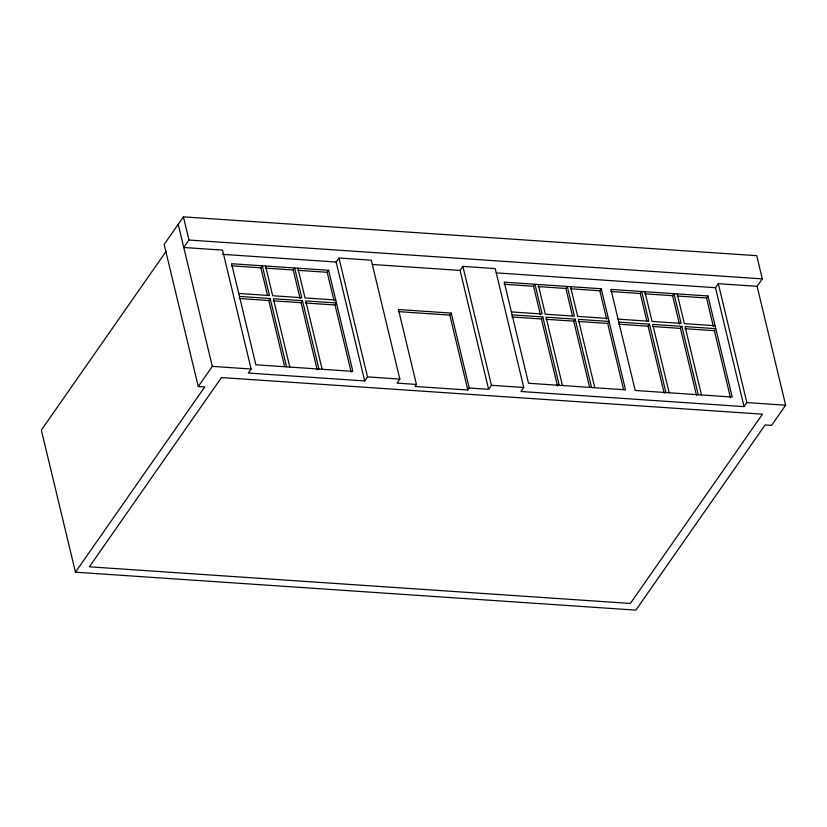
<?xml version="1.0" encoding="UTF-8"?>
<svg xmlns="http://www.w3.org/2000/svg" width="827" height="827" viewBox="0 0 827 827"><rect width="100%" height="100%" fill="white"/><g stroke="black" fill="none" stroke-linecap="round" stroke-linejoin="round"><path stroke-width="1.24" d="M183.408 216.86L164.16 244.441L198.263 386.519L204.734 386.964L75.464 572.191L635.86 610.14L765.13 424.913L771.601 425.347L785.65 405.22L757.108 286.318L762.308 278.864L756.736 255.688L183.408 216.86L188.97 240.047L183.77 247.49L222.566 250.116L251.119 369.018L248.307 373.049L364.697 380.927L367.508 376.895L338.967 258.003L371.292 260.195L399.844 379.086L397.032 383.118L416.426 384.431L398.449 309.525L451.242 313.102L469.219 388.008L467.813 390.013L415.03 386.447L416.426 384.431M166.186 251.232L41.35 430.112L75.464 572.191M267.452 295.063L260.908 267.814L262.314 265.798L269.457 295.528L238.734 293.44M198.263 386.519L212.322 366.392L178.208 224.303M284.581 366.392L268.765 300.511L270.171 298.495L239.448 296.417M300.077 298.485L293.244 270.005L294.65 267.989L301.783 297.71L272.683 295.746L265.55 266.015M317.206 369.824L301.09 302.703L302.496 300.687L273.396 298.712L289.812 367.085M334.025 300.79L327.192 272.3L328.598 270.284L231.601 263.72L255.863 364.779L352.86 371.354L328.598 270.284M364.697 380.927L336.155 262.025L338.967 258.003M351.155 372.119L335.038 304.998L336.444 302.982L305.732 300.904L322.148 369.276M469.219 388.008L488.623 389.321L460.081 270.419L462.893 266.397L495.218 268.579L523.76 387.481L520.958 391.512L744.042 406.615L746.853 402.584L718.312 283.692L757.108 286.318M467.813 390.013L449.836 315.108L451.242 313.102M540.403 314.767L533.56 286.276L534.966 284.261L542.098 313.991L511.386 311.913M488.623 389.321L491.434 385.289L462.893 266.397M557.522 386.095L541.406 318.974L542.812 316.958L512.099 314.88M572.429 315.718L565.895 288.468L567.291 286.452L574.434 316.183L545.334 314.208L538.201 284.488M589.558 387.046L573.742 321.165L575.147 319.15L546.047 317.175L562.463 385.547M606.677 319.253L599.844 290.763L601.239 288.757L504.253 282.183L528.515 383.242L625.512 389.817L601.239 288.757M623.506 389.341L607.69 323.46L609.096 321.445L578.383 319.367L594.789 387.739M646.797 320.752L640.253 293.502L641.659 291.486L648.792 321.217L618.079 319.129M664.215 393.321L648.099 326.2L649.505 324.184L618.792 322.106M679.422 324.174L672.589 295.694L673.995 293.678L681.128 323.398L652.027 321.434L644.895 291.704M696.551 395.513L680.435 328.391L681.841 326.376L652.741 324.401L669.157 392.773M713.37 326.479L706.537 297.989L707.943 295.973L610.946 289.409L635.208 390.468L732.205 397.043L707.943 295.973M744.042 406.615L715.5 287.713L718.312 283.692M730.499 397.808L714.383 330.686L715.789 328.67L685.076 326.593L701.482 394.965M188.97 240.047L762.308 278.864M222.318 254.323L336.155 262.025M372.305 264.475L460.081 270.419M496.252 272.869L715.5 287.713M231.477 265.818L260.908 267.814M265.405 268.124L293.244 270.005M297.751 270.305L327.192 272.3M504.129 284.281L533.56 286.276M538.057 286.587L565.895 288.468M570.403 288.768L599.844 290.763M610.822 291.507L640.253 293.502M644.75 293.812L672.589 295.694M677.096 295.994L706.537 297.989M335.731 300.015L305.018 297.937L297.885 268.206M608.383 318.478L577.67 316.4L570.527 286.669M715.076 325.704L684.363 323.626L677.22 293.895M239.323 298.516L268.765 300.511M273.261 300.811L301.09 302.703M305.608 303.002L335.038 304.998M511.975 316.979L541.406 318.974M545.903 319.284L573.742 321.165M578.249 321.465L607.69 323.46M618.668 324.205L648.099 326.2M652.606 326.5L680.435 328.391M684.952 328.691L714.383 330.686M398.325 311.624L449.836 315.108M212.322 366.392L251.119 369.018M367.508 376.895L399.844 379.086M491.434 385.289L523.76 387.481M746.853 402.584L785.65 405.22M681.841 326.376L698.257 394.737M649.505 324.184L665.921 392.556M575.147 319.15L591.563 387.512M542.812 316.958L559.228 385.33M302.496 300.687L318.912 369.049M270.171 298.495L286.576 366.868M221.46 377.557L89.378 566.805L630.381 603.441L762.463 414.182L221.46 377.557"/></g></svg>
